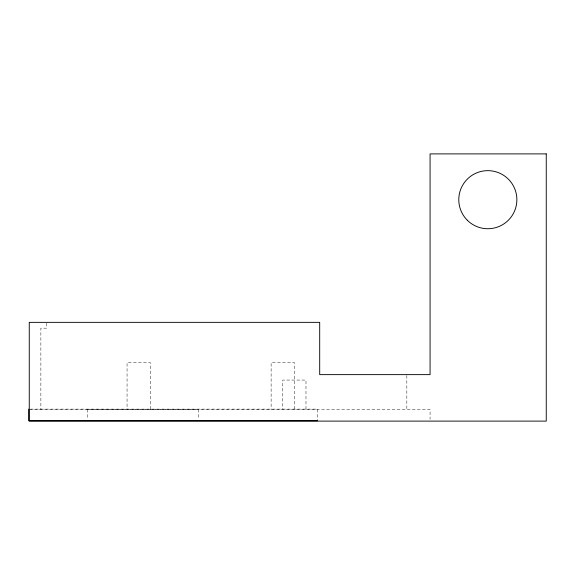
<?xml version="1.0" encoding="UTF-8"?>
<svg xmlns="http://www.w3.org/2000/svg" width="575" height="575" viewBox="0 0 575 575"><rect width="100%" height="100%" fill="white"/><g stroke="black" fill="none" stroke-linecap="round" stroke-linejoin="round"><path stroke-width="0.43" stroke-dasharray="2.88 2.16" d="M30.547 409.113L317.594 409.113L317.594 420.735M87.343 409.472L198.224 409.371L198.224 419.427M29.253 409.486L430.071 409.486L430.071 419.319M406.834 375.525L406.834 409.486M305.979 409.113L305.979 380.068L282.742 380.068L282.742 409.113M294.357 409.113L294.357 362.638L271.127 362.638L271.127 409.113M150.298 409.113L150.298 362.638L127.061 362.638L127.061 409.113M87.343 409.457L87.343 419.319M46.676 323.186L46.676 328.16L40.868 328.16L40.868 409.486"/><path stroke-width="0.86" d="M317.594 420.735L28.75 420.735L28.75 409.113M546.25 153.892L430.071 153.892L430.071 374.634L319.7 374.634L319.7 322.352L29.253 322.352L29.253 421.108L546.25 421.108L546.25 153.892M467.295 220.232A29.045 29.045 0 0 0 515.883 207.208A29.045 29.045 0 0 0 480.312 171.638A29.045 29.045 0 0 0 467.295 220.232"/></g></svg>
